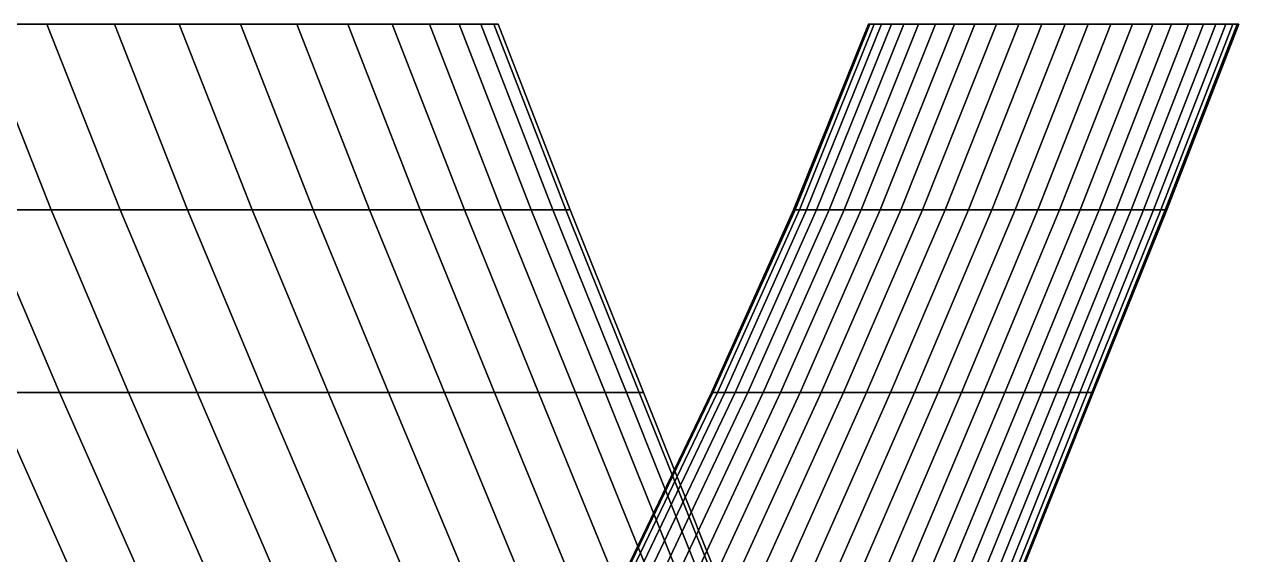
# Model space of a CAD drawing. Extents: x -13.1 to 9.8, y -16 to 20.1.
# Drawn here: x -5.12 to 8, y -5.73 to 0 of the extents above; entities that cross this region are included whole.
import ezdxf

# ---------------------------------------------------------------- set-up
doc = ezdxf.new("R2010")
doc.units = 0
doc.header["$MEASUREMENT"] = 0

msp = doc.modelspace()

# ---------------------------------------------------------------- linework, layer by layer
for points in [[(-6.37674, 0, 5.98816), (-5.58237, -2.00533, 5.97242), (-4.83087, -2.00533, 5.97242), (-5.62326, 0, 5.98816)], [(-5.62326, 0, -5.98816), (-4.83087, -2.00533, -5.97242), (-5.58237, -2.00533, -5.97242), (-6.37674, 0, -5.98816)], [(-5.62326, 0, 5.98816), (-4.83087, -2.00533, 5.97242), (-4.08529, -2.00533, 5.87823), (-4.87571, 0, 5.89372)], [(-4.87571, 0, -5.89372), (-4.08529, -2.00533, -5.87823), (-4.83087, -2.00533, -5.97242), (-5.62326, 0, -5.98816)], [(-4.87571, 0, 5.89372), (-4.08529, -2.00533, 5.87823), (-3.35739, -2.00533, 5.69134), (-4.1459, 0, 5.70634)], [(-4.1459, 0, -5.70634), (-3.35739, -2.00533, -5.69134), (-4.08529, -2.00533, -5.87823), (-4.87571, 0, -5.89372)], [(-4.1459, 0, 5.70634), (-3.35739, -2.00533, 5.69134), (-2.65866, -2.00533, 5.41469), (-3.44532, 0, 5.42896)], [(-3.44532, 0, -5.42896), (-2.65866, -2.00533, -5.41469), (-3.35739, -2.00533, -5.69134), (-4.1459, 0, -5.70634)], [(-3.44532, 0, 5.42896), (-2.65866, -2.00533, 5.41469), (-2.00011, -2.00533, 5.05265), (-2.78504, 0, 5.06597)], [(-2.78504, 0, -5.06597), (-2.00011, -2.00533, -5.05265), (-2.65866, -2.00533, -5.41469), (-3.44532, 0, -5.42896)], [(-2.78504, 0, 5.06597), (-2.00011, -2.00533, 5.05265), (-1.39213, -2.00533, 4.61093), (-2.17546, 0, 4.62308)], [(-2.17546, 0, -4.62308), (-1.39213, -2.00533, -4.61093), (-2.00011, -2.00533, -5.05265), (-2.78504, 0, -5.06597)], [(-2.17546, 0, 4.62308), (-1.39213, -2.00533, 4.61093), (-0.844303, -2.00533, 4.09649), (-1.62619, 0, 4.10728)], [(-1.62619, 0, -4.10728), (-0.844303, -2.00533, -4.09649), (-1.39213, -2.00533, -4.61093), (-2.17546, 0, -4.62308)], [(-1.62619, 0, 4.10728), (-0.844303, -2.00533, 4.09649), (-0.365275, -2.00533, 3.51744), (-1.1459, 0, 3.52671)], [(-1.1459, 0, -3.52671), (-0.365275, -2.00533, -3.51744), (-0.844303, -2.00533, -4.09649), (-1.62619, 0, -4.10728)], [(-1.1459, 0, 3.52671), (-0.365275, -2.00533, 3.51744), (0.037402, -2.00533, 2.88292), (-0.74216, 0, 2.89052)], [(-0.74216, 0, -2.89052), (0.037402, -2.00533, -2.88292), (-0.365275, -2.00533, -3.51744), (-1.1459, 0, -3.52671)], [(-0.74216, 0, 2.89052), (0.037402, -2.00533, 2.88292), (0.357377, -2.00533, 2.20294), (-0.421341, 0, 2.20875)], [(-0.421341, 0, -2.20875), (0.357377, -2.00533, -2.20294), (0.037402, -2.00533, -2.88292), (-0.74216, 0, -2.89052)], [(-0.421341, 0, 2.20875), (0.357377, -2.00533, 2.20294), (0.589605, -2.00533, 1.48822), (-0.188501, 0, 1.49214)], [(-0.188501, 0, -1.49214), (0.589605, -2.00533, -1.48822), (0.357377, -2.00533, -2.20294), (-0.421341, 0, -2.20875)], [(-0.188501, 0, 1.49214), (0.589605, -2.00533, 1.48822), (0.730423, -2.00533, 0.750023), (-0.047312, 0, 0.751999)], [(-0.047312, 0, -0.751999), (0.730423, -2.00533, -0.750023), (0.589605, -2.00533, -1.48822), (-0.188501, 0, -1.49214)], [(-0.047312, 0, 0.751999), (0.730423, -2.00533, 0.750023), (0.777611, -2.00533), (0, 0)], [(0, 0), (0.777611, -2.00533), (0.730423, -2.00533, -0.750023), (-0.047312, 0, -0.751999)], [(3.19085, -2.00533), (4, 0), (4.01577, 0, 0.250666), (3.20674, -2.00533, 0.252643)], [(3.20674, -2.00533, -0.252643), (4.01577, 0, -0.250666), (4, 0), (3.19085, -2.00533)], [(3.20674, -2.00533, 0.252643), (4.01577, 0, 0.250666), (4.06283, 0, 0.49738), (3.25418, -2.00533, 0.501302)], [(3.25418, -2.00533, -0.501302), (4.06283, 0, -0.49738), (4.01577, 0, -0.250666), (3.20674, -2.00533, -0.252643)], [(3.25418, -2.00533, 0.501302), (4.06283, 0, 0.49738), (4.14045, 0, 0.736249), (3.3324, -2.00533, 0.742055)], [(3.3324, -2.00533, -0.742055), (4.14045, 0, -0.736249), (4.06283, 0, -0.49738), (3.25418, -2.00533, -0.501302)], [(3.3324, -2.00533, 0.742055), (4.14045, 0, 0.736249), (4.24739, 0, 0.963507), (3.44019, -2.00533, 0.971105)], [(3.44019, -2.00533, -0.971105), (4.24739, 0, -0.963507), (4.14045, 0, -0.736249), (3.3324, -2.00533, -0.742055)], [(3.44019, -2.00533, 0.971105), (4.24739, 0, 0.963507), (4.38197, 0, 1.17557), (3.57583, -2.00533, 1.18484)], [(3.57583, -2.00533, -1.18484), (4.38197, 0, -1.17557), (4.24739, 0, -0.963507), (3.44019, -2.00533, -0.971105)], [(3.57583, -2.00533, 1.18484), (4.38197, 0, 1.17557), (4.54206, 0, 1.36909), (3.73719, -2.00533, 1.37989)], [(3.73719, -2.00533, -1.37989), (4.54206, 0, -1.36909), (4.38197, 0, -1.17557), (3.57583, -2.00533, -1.18484)], [(3.73719, -2.00533, 1.37989), (4.54206, 0, 1.36909), (4.72515, 0, 1.54103), (3.92172, -2.00533, 1.55318)], [(3.92172, -2.00533, -1.55318), (4.72515, 0, -1.54103), (4.54206, 0, -1.36909), (3.73719, -2.00533, -1.37989)], [(3.92172, -2.00533, 1.55318), (4.72515, 0, 1.54103), (4.92835, 0, 1.68866), (4.12651, -2.00533, 1.70197)], [(4.12651, -2.00533, -1.70197), (4.92835, 0, -1.68866), (4.72515, 0, -1.54103), (3.92172, -2.00533, -1.55318)], [(4.12651, -2.00533, 1.70197), (4.92835, 0, 1.68866), (5.14844, 0, 1.80965), (4.34835, -2.00533, 1.82392)], [(4.34835, -2.00533, -1.82392), (5.14844, 0, -1.80965), (4.92835, 0, -1.68866), (4.12651, -2.00533, -1.70197)], [(4.34835, -2.00533, 1.82392), (5.14844, 0, 1.80965), (5.38197, 0, 1.90211), (4.58371, -2.00533, 1.91711)], [(4.58371, -2.00533, -1.91711), (5.38197, 0, -1.90211), (5.14844, 0, -1.80965), (4.34835, -2.00533, -1.82392)], [(4.58371, -2.00533, 1.91711), (5.38197, 0, 1.90211), (5.62524, 0, 1.96457), (4.8289, -2.00533, 1.98007)], [(4.8289, -2.00533, -1.98007), (5.62524, 0, -1.96457), (5.38197, 0, -1.90211), (4.58371, -2.00533, -1.91711)], [(4.8289, -2.00533, 1.98007), (5.62524, 0, 1.96457), (5.87442, 0, 1.99605), (5.08005, -2.00533, 2.01179)], [(5.08005, -2.00533, -2.01179), (5.87442, 0, -1.99605), (5.62524, 0, -1.96457), (4.8289, -2.00533, -1.98007)], [(5.08005, -2.00533, 2.01179), (5.87442, 0, 1.99605), (6.12558, 0, 1.99605), (5.33319, -2.00533, 2.01179)], [(5.33319, -2.00533, -2.01179), (6.12558, 0, -1.99605), (5.87442, 0, -1.99605), (5.08005, -2.00533, -2.01179)], [(5.33319, -2.00533, 2.01179), (6.12558, 0, 1.99605), (6.37476, 0, 1.96457), (5.58434, -2.00533, 1.98007)], [(5.58434, -2.00533, -1.98007), (6.37476, 0, -1.96457), (6.12558, 0, -1.99605), (5.33319, -2.00533, -2.01179)], [(5.58434, -2.00533, 1.98007), (6.37476, 0, 1.96457), (6.61803, 0, 1.90211), (5.82953, -2.00533, 1.91711)], [(5.82953, -2.00533, -1.91711), (6.61803, 0, -1.90211), (6.37476, 0, -1.96457), (5.58434, -2.00533, -1.98007)], [(5.82953, -2.00533, 1.91711), (6.61803, 0, 1.90211), (6.85156, 0, 1.80965), (6.06489, -2.00533, 1.82392)], [(6.06489, -2.00533, -1.82392), (6.85156, 0, -1.80965), (6.61803, 0, -1.90211), (5.82953, -2.00533, -1.91711)], [(6.06489, -2.00533, 1.82392), (6.85156, 0, 1.80965), (7.07165, 0, 1.68866), (6.28672, -2.00533, 1.70197)], [(6.28672, -2.00533, -1.70197), (7.07165, 0, -1.68866), (6.85156, 0, -1.80965), (6.06489, -2.00533, -1.82392)], [(6.28672, -2.00533, 1.70197), (7.07165, 0, 1.68866), (7.27485, 0, 1.54103), (6.49152, -2.00533, 1.55318)], [(6.49152, -2.00533, -1.55318), (7.27485, 0, -1.54103), (7.07165, 0, -1.68866), (6.28672, -2.00533, -1.70197)], [(6.49152, -2.00533, 1.55318), (7.27485, 0, 1.54103), (7.45794, 0, 1.36909), (6.67605, -2.00533, 1.37989)], [(6.67605, -2.00533, -1.37989), (7.45794, 0, -1.36909), (7.27485, 0, -1.54103), (6.49152, -2.00533, -1.55318)], [(6.67605, -2.00533, 1.37989), (7.45794, 0, 1.36909), (7.61803, 0, 1.17557), (6.83741, -2.00533, 1.18484)], [(6.83741, -2.00533, -1.18484), (7.61803, 0, -1.17557), (7.45794, 0, -1.36909), (6.67605, -2.00533, -1.37989)], [(6.83741, -2.00533, 1.18484), (7.61803, 0, 1.17557), (7.75261, 0, 0.963507), (6.97305, -2.00533, 0.971105)], [(6.97305, -2.00533, -0.971105), (7.75261, 0, -0.963507), (7.61803, 0, -1.17557), (6.83741, -2.00533, -1.18484)], [(6.97305, -2.00533, 0.971105), (7.75261, 0, 0.963507), (7.85955, 0, 0.736249), (7.08083, -2.00533, 0.742055)], [(7.08083, -2.00533, -0.742055), (7.85955, 0, -0.736249), (7.75261, 0, -0.963507), (6.97305, -2.00533, -0.971105)], [(7.08083, -2.00533, 0.742055), (7.85955, 0, 0.736249), (7.93717, 0, 0.49738), (7.15906, -2.00533, 0.501302)], [(7.15906, -2.00533, -0.501302), (7.93717, 0, -0.49738), (7.85955, 0, -0.736249), (7.08083, -2.00533, -0.742055)], [(7.15906, -2.00533, 0.501302), (7.93717, 0, 0.49738), (7.98423, 0, 0.250666), (7.20649, -2.00533, 0.252643)], [(7.20649, -2.00533, -0.252643), (7.98423, 0, -0.250666), (7.93717, 0, -0.49738), (7.15906, -2.00533, -0.501302)], [(7.20649, -2.00533, 0.252643), (7.98423, 0, 0.250666), (8, 0), (7.22239, -2.00533)], [(7.22239, -2.00533), (8, 0), (7.98423, 0, -0.250666), (7.20649, -2.00533, -0.252643)], [(-6.32795, -2.00533, 5.87823), (-5.47875, -3.97904, 5.832), (-4.73904, -3.97904, 5.92545), (-5.58237, -2.00533, 5.97242)], [(-5.58237, -2.00533, -5.97242), (-4.73904, -3.97904, -5.92545), (-5.47875, -3.97904, -5.832), (-6.32795, -2.00533, -5.87823)], [(-5.58237, -2.00533, 5.97242), (-4.73904, -3.97904, 5.92545), (-3.99344, -3.97904, 5.92545), (-4.83087, -2.00533, 5.97242)], [(-4.83087, -2.00533, -5.97242), (-3.99344, -3.97904, -5.92545), (-4.73904, -3.97904, -5.92545), (-5.58237, -2.00533, -5.97242)], [(-4.83087, -2.00533, 5.97242), (-3.99344, -3.97904, 5.92545), (-3.25372, -3.97904, 5.832), (-4.08529, -2.00533, 5.87823)], [(-4.08529, -2.00533, -5.87823), (-3.25372, -3.97904, -5.832), (-3.99344, -3.97904, -5.92545), (-4.83087, -2.00533, -5.97242)], [(-4.08529, -2.00533, 5.87823), (-3.25372, -3.97904, 5.832), (-2.53155, -3.97904, 5.64658), (-3.35739, -2.00533, 5.69134)], [(-3.35739, -2.00533, -5.69134), (-2.53155, -3.97904, -5.64658), (-3.25372, -3.97904, -5.832), (-4.08529, -2.00533, -5.87823)], [(-3.35739, -2.00533, 5.69134), (-2.53155, -3.97904, 5.64658), (-1.83832, -3.97904, 5.37211), (-2.65866, -2.00533, 5.41469)], [(-2.65866, -2.00533, -5.41469), (-1.83832, -3.97904, -5.37211), (-2.53155, -3.97904, -5.64658), (-3.35739, -2.00533, -5.69134)], [(-2.65866, -2.00533, 5.41469), (-1.83832, -3.97904, 5.37211), (-1.18495, -3.97904, 5.01292), (-2.00011, -2.00533, 5.05265)], [(-2.00011, -2.00533, -5.05265), (-1.18495, -3.97904, -5.01292), (-1.83832, -3.97904, -5.37211), (-2.65866, -2.00533, -5.41469)], [(-2.00011, -2.00533, 5.05265), (-1.18495, -3.97904, 5.01292), (-0.581746, -3.97904, 4.57467), (-1.39213, -2.00533, 4.61093)], [(-1.39213, -2.00533, -4.61093), (-0.581746, -3.97904, -4.57467), (-1.18495, -3.97904, -5.01292), (-2.00011, -2.00533, -5.05265)], [(-1.39213, -2.00533, 4.61093), (-0.581746, -3.97904, 4.57467), (-0.03823, -3.97904, 4.06427), (-0.844303, -2.00533, 4.09649)], [(-0.844303, -2.00533, -4.09649), (-0.03823, -3.97904, -4.06427), (-0.581746, -3.97904, -4.57467), (-1.39213, -2.00533, -4.61093)], [(-0.844303, -2.00533, 4.09649), (-0.03823, -3.97904, 4.06427), (0.437031, -3.97904, 3.48978), (-0.365275, -2.00533, 3.51744)], [(-0.365275, -2.00533, -3.51744), (0.437031, -3.97904, -3.48978), (-0.03823, -3.97904, -4.06427), (-0.844303, -2.00533, -4.09649)], [(-0.365275, -2.00533, 3.51744), (0.437031, -3.97904, 3.48978), (0.836541, -3.97904, 2.86025), (0.037402, -2.00533, 2.88292)], [(0.037402, -2.00533, -2.88292), (0.836541, -3.97904, -2.86025), (0.437031, -3.97904, -3.48978), (-0.365275, -2.00533, -3.51744)], [(0.037402, -2.00533, 2.88292), (0.836541, -3.97904, 2.86025), (1.154, -3.97904, 2.18562), (0.357377, -2.00533, 2.20294)], [(0.357377, -2.00533, -2.20294), (1.154, -3.97904, -2.18562), (0.836541, -3.97904, -2.86025), (0.037402, -2.00533, -2.88292)], [(0.357377, -2.00533, 2.20294), (1.154, -3.97904, 2.18562), (1.3844, -3.97904, 1.47651), (0.589605, -2.00533, 1.48822)], [(0.589605, -2.00533, -1.48822), (1.3844, -3.97904, -1.47651), (1.154, -3.97904, -2.18562), (0.357377, -2.00533, -2.20294)], [(0.589605, -2.00533, 1.48822), (1.3844, -3.97904, 1.47651), (1.52411, -3.97904, 0.744124), (0.730423, -2.00533, 0.750023)], [(0.730423, -2.00533, -0.750023), (1.52411, -3.97904, -0.744124), (1.3844, -3.97904, -1.47651), (0.589605, -2.00533, -1.48822)], [(0.730423, -2.00533, 0.750023), (1.52411, -3.97904, 0.744124), (1.57093, -3.97904), (0.777611, -2.00533)], [(0.777611, -2.00533), (1.57093, -3.97904), (1.52411, -3.97904, -0.744124), (0.730423, -2.00533, -0.750023)], [(2.3034, -3.97904), (3.19085, -2.00533), (3.20674, -2.00533, 0.252643), (2.31967, -3.97904, 0.258542)], [(2.31967, -3.97904, -0.258542), (3.20674, -2.00533, -0.252643), (3.19085, -2.00533), (2.3034, -3.97904)], [(2.31967, -3.97904, 0.258542), (3.20674, -2.00533, 0.252643), (3.25418, -2.00533, 0.501302), (2.36821, -3.97904, 0.513006)], [(2.36821, -3.97904, -0.513006), (3.25418, -2.00533, -0.501302), (3.20674, -2.00533, -0.252643), (2.31967, -3.97904, -0.258542)], [(2.36821, -3.97904, 0.513006), (3.25418, -2.00533, 0.501302), (3.3324, -2.00533, 0.742055), (2.44826, -3.97904, 0.75938)], [(2.44826, -3.97904, -0.75938), (3.3324, -2.00533, -0.742055), (3.25418, -2.00533, -0.501302), (2.36821, -3.97904, -0.513006)], [(2.44826, -3.97904, 0.75938), (3.3324, -2.00533, 0.742055), (3.44019, -2.00533, 0.971105), (2.55856, -3.97904, 0.993778)], [(2.55856, -3.97904, -0.993778), (3.44019, -2.00533, -0.971105), (3.3324, -2.00533, -0.742055), (2.44826, -3.97904, -0.75938)], [(2.55856, -3.97904, 0.993778), (3.44019, -2.00533, 0.971105), (3.57583, -2.00533, 1.18484), (2.69737, -3.97904, 1.2125)], [(2.69737, -3.97904, -1.2125), (3.57583, -2.00533, -1.18484), (3.44019, -2.00533, -0.971105), (2.55856, -3.97904, -0.993778)], [(2.69737, -3.97904, 1.2125), (3.57583, -2.00533, 1.18484), (3.73719, -2.00533, 1.37989), (2.8625, -3.97904, 1.41211)], [(2.8625, -3.97904, -1.41211), (3.73719, -2.00533, -1.37989), (3.57583, -2.00533, -1.18484), (2.69737, -3.97904, -1.2125)], [(2.8625, -3.97904, 1.41211), (3.73719, -2.00533, 1.37989), (3.92172, -2.00533, 1.55318), (3.05134, -3.97904, 1.58944)], [(3.05134, -3.97904, -1.58944), (3.92172, -2.00533, -1.55318), (3.73719, -2.00533, -1.37989), (2.8625, -3.97904, -1.41211)], [(3.05134, -3.97904, 1.58944), (3.92172, -2.00533, 1.55318), (4.12651, -2.00533, 1.70197), (3.26092, -3.97904, 1.74171)], [(3.26092, -3.97904, -1.74171), (4.12651, -2.00533, -1.70197), (3.92172, -2.00533, -1.55318), (3.05134, -3.97904, -1.58944)], [(3.26092, -3.97904, 1.74171), (4.12651, -2.00533, 1.70197), (4.34835, -2.00533, 1.82392), (3.48793, -3.97904, 1.86651)], [(3.48793, -3.97904, -1.86651), (4.34835, -2.00533, -1.82392), (4.12651, -2.00533, -1.70197), (3.26092, -3.97904, -1.74171)], [(3.48793, -3.97904, 1.86651), (4.34835, -2.00533, 1.82392), (4.58371, -2.00533, 1.91711), (3.72879, -3.97904, 1.96187)], [(3.72879, -3.97904, -1.96187), (4.58371, -2.00533, -1.91711), (4.34835, -2.00533, -1.82392), (3.48793, -3.97904, -1.86651)], [(3.72879, -3.97904, 1.96187), (4.58371, -2.00533, 1.91711), (4.8289, -2.00533, 1.98007), (3.9797, -3.97904, 2.0263)], [(3.9797, -3.97904, -2.0263), (4.8289, -2.00533, -1.98007), (4.58371, -2.00533, -1.91711), (3.72879, -3.97904, -1.96187)], [(3.9797, -3.97904, 2.0263), (4.8289, -2.00533, 1.98007), (5.08005, -2.00533, 2.01179), (4.23671, -3.97904, 2.05876)], [(4.23671, -3.97904, -2.05876), (5.08005, -2.00533, -2.01179), (4.8289, -2.00533, -1.98007), (3.9797, -3.97904, -2.0263)], [(4.23671, -3.97904, 2.05876), (5.08005, -2.00533, 2.01179), (5.33319, -2.00533, 2.01179), (4.49576, -3.97904, 2.05876)], [(4.49576, -3.97904, -2.05876), (5.33319, -2.00533, -2.01179), (5.08005, -2.00533, -2.01179), (4.23671, -3.97904, -2.05876)], [(4.49576, -3.97904, 2.05876), (5.33319, -2.00533, 2.01179), (5.58434, -2.00533, 1.98007), (4.75277, -3.97904, 2.0263)], [(4.75277, -3.97904, -2.0263), (5.58434, -2.00533, -1.98007), (5.33319, -2.00533, -2.01179), (4.49576, -3.97904, -2.05876)], [(4.75277, -3.97904, 2.0263), (5.58434, -2.00533, 1.98007), (5.82953, -2.00533, 1.91711), (5.00369, -3.97904, 1.96187)], [(5.00369, -3.97904, -1.96187), (5.82953, -2.00533, -1.91711), (5.58434, -2.00533, -1.98007), (4.75277, -3.97904, -2.0263)], [(5.00369, -3.97904, 1.96187), (5.82953, -2.00533, 1.91711), (6.06489, -2.00533, 1.82392), (5.24455, -3.97904, 1.86651)], [(5.24455, -3.97904, -1.86651), (6.06489, -2.00533, -1.82392), (5.82953, -2.00533, -1.91711), (5.00369, -3.97904, -1.96187)], [(5.24455, -3.97904, 1.86651), (6.06489, -2.00533, 1.82392), (6.28672, -2.00533, 1.70197), (5.47156, -3.97904, 1.74171)], [(5.47156, -3.97904, -1.74171), (6.28672, -2.00533, -1.70197), (6.06489, -2.00533, -1.82392), (5.24455, -3.97904, -1.86651)], [(5.47156, -3.97904, 1.74171), (6.28672, -2.00533, 1.70197), (6.49152, -2.00533, 1.55318), (5.68114, -3.97904, 1.58944)], [(5.68114, -3.97904, -1.58944), (6.49152, -2.00533, -1.55318), (6.28672, -2.00533, -1.70197), (5.47156, -3.97904, -1.74171)], [(5.68114, -3.97904, 1.58944), (6.49152, -2.00533, 1.55318), (6.67605, -2.00533, 1.37989), (5.86998, -3.97904, 1.41211)], [(5.86998, -3.97904, -1.41211), (6.67605, -2.00533, -1.37989), (6.49152, -2.00533, -1.55318), (5.68114, -3.97904, -1.58944)], [(5.86998, -3.97904, 1.41211), (6.67605, -2.00533, 1.37989), (6.83741, -2.00533, 1.18484), (6.03511, -3.97904, 1.2125)], [(6.03511, -3.97904, -1.2125), (6.83741, -2.00533, -1.18484), (6.67605, -2.00533, -1.37989), (5.86998, -3.97904, -1.41211)], [(6.03511, -3.97904, 1.2125), (6.83741, -2.00533, 1.18484), (6.97305, -2.00533, 0.971105), (6.17391, -3.97904, 0.993778)], [(6.17391, -3.97904, -0.993778), (6.97305, -2.00533, -0.971105), (6.83741, -2.00533, -1.18484), (6.03511, -3.97904, -1.2125)], [(6.17391, -3.97904, 0.993778), (6.97305, -2.00533, 0.971105), (7.08083, -2.00533, 0.742055), (6.28421, -3.97904, 0.75938)], [(6.28421, -3.97904, -0.75938), (7.08083, -2.00533, -0.742055), (6.97305, -2.00533, -0.971105), (6.17391, -3.97904, -0.993778)], [(6.28421, -3.97904, 0.75938), (7.08083, -2.00533, 0.742055), (7.15906, -2.00533, 0.501302), (6.36426, -3.97904, 0.513006)], [(6.36426, -3.97904, -0.513006), (7.15906, -2.00533, -0.501302), (7.08083, -2.00533, -0.742055), (6.28421, -3.97904, -0.75938)], [(6.36426, -3.97904, 0.513006), (7.15906, -2.00533, 0.501302), (7.20649, -2.00533, 0.252643), (6.41281, -3.97904, 0.258542)], [(6.41281, -3.97904, -0.258542), (7.20649, -2.00533, -0.252643), (7.15906, -2.00533, -0.501302), (6.36426, -3.97904, -0.513006)], [(6.41281, -3.97904, 0.258542), (7.20649, -2.00533, 0.252643), (7.22239, -2.00533), (6.42907, -3.97904)], [(6.42907, -3.97904), (7.22239, -2.00533), (7.20649, -2.00533, -0.252643), (6.41281, -3.97904, -0.258542)], [(-6.20092, -3.97904, 5.64658), (-5.33572, -5.88999, 5.57277), (-4.62299, -5.88999, 5.75576), (-5.47875, -3.97904, 5.832)], [(-5.47875, -3.97904, -5.832), (-4.62299, -5.88999, -5.75576), (-5.33572, -5.88999, -5.57277), (-6.20092, -3.97904, -5.64658)], [(-5.47875, -3.97904, 5.832), (-4.62299, -5.88999, 5.75576), (-3.89294, -5.88999, 5.84799), (-4.73904, -3.97904, 5.92545)], [(-4.73904, -3.97904, -5.92545), (-3.89294, -5.88999, -5.84799), (-4.62299, -5.88999, -5.75576), (-5.47875, -3.97904, -5.832)], [(-4.73904, -3.97904, 5.92545), (-3.89294, -5.88999, 5.84799), (-3.15709, -5.88999, 5.84799), (-3.99344, -3.97904, 5.92545)], [(-3.99344, -3.97904, -5.92545), (-3.15709, -5.88999, -5.84799), (-3.89294, -5.88999, -5.84799), (-4.73904, -3.97904, -5.92545)], [(-3.99344, -3.97904, 5.92545), (-3.15709, -5.88999, 5.84799), (-2.42705, -5.88999, 5.75576), (-3.25372, -3.97904, 5.832)], [(-3.25372, -3.97904, -5.832), (-2.42705, -5.88999, -5.75576), (-3.15709, -5.88999, -5.84799), (-3.99344, -3.97904, -5.92545)], [(-3.25372, -3.97904, 5.832), (-2.42705, -5.88999, 5.75576), (-1.71432, -5.88999, 5.57277), (-2.53155, -3.97904, 5.64658)], [(-2.53155, -3.97904, -5.64658), (-1.71432, -5.88999, -5.57277), (-2.42705, -5.88999, -5.75576), (-3.25372, -3.97904, -5.832)], [(-2.53155, -3.97904, 5.64658), (-1.71432, -5.88999, 5.57277), (-1.03014, -5.88999, 5.30188), (-1.83832, -3.97904, 5.37211)], [(-1.83832, -3.97904, -5.37211), (-1.03014, -5.88999, -5.30188), (-1.71432, -5.88999, -5.57277), (-2.53155, -3.97904, -5.64658)], [(-1.83832, -3.97904, 5.37211), (-1.03014, -5.88999, 5.30188), (-0.385312, -5.88999, 4.94738), (-1.18495, -3.97904, 5.01292)], [(-1.18495, -3.97904, -5.01292), (-0.385312, -5.88999, -4.94738), (-1.03014, -5.88999, -5.30188), (-1.83832, -3.97904, -5.37211)], [(-1.18495, -3.97904, 5.01292), (-0.385312, -5.88999, 4.94738), (0.210002, -5.88999, 4.51486), (-0.581746, -3.97904, 4.57467)], [(-0.581746, -3.97904, -4.57467), (0.210002, -5.88999, -4.51486), (-0.385312, -5.88999, -4.94738), (-1.18495, -3.97904, -5.01292)], [(-0.581746, -3.97904, 4.57467), (0.210002, -5.88999, 4.51486), (0.746413, -5.88999, 4.01114), (-0.03823, -3.97904, 4.06427)], [(-0.03823, -3.97904, -4.06427), (0.746413, -5.88999, -4.01114), (0.210002, -5.88999, -4.51486), (-0.581746, -3.97904, -4.57467)], [(-0.03823, -3.97904, 4.06427), (0.746413, -5.88999, 4.01114), (1.21546, -5.88999, 3.44416), (0.437031, -3.97904, 3.48978)], [(0.437031, -3.97904, -3.48978), (1.21546, -5.88999, -3.44416), (0.746413, -5.88999, -4.01114), (-0.03823, -3.97904, -4.06427)], [(0.437031, -3.97904, 3.48978), (1.21546, -5.88999, 3.44416), (1.60975, -5.88999, 2.82286), (0.836541, -3.97904, 2.86025)], [(0.836541, -3.97904, -2.86025), (1.60975, -5.88999, -2.82286), (1.21546, -5.88999, -3.44416), (0.437031, -3.97904, -3.48978)], [(0.836541, -3.97904, 2.86025), (1.60975, -5.88999, 2.82286), (1.92306, -5.88999, 2.15705), (1.154, -3.97904, 2.18562)], [(1.154, -3.97904, -2.18562), (1.92306, -5.88999, -2.15705), (1.60975, -5.88999, -2.82286), (0.836541, -3.97904, -2.86025)], [(1.154, -3.97904, 2.18562), (1.92306, -5.88999, 2.15705), (2.15045, -5.88999, 1.45721), (1.3844, -3.97904, 1.47651)], [(1.3844, -3.97904, -1.47651), (2.15045, -5.88999, -1.45721), (1.92306, -5.88999, -2.15705), (1.154, -3.97904, -2.18562)], [(1.3844, -3.97904, 1.47651), (2.15045, -5.88999, 1.45721), (2.28833, -5.88999, 0.734397), (1.52411, -3.97904, 0.744124)], [(1.52411, -3.97904, -0.744124), (2.28833, -5.88999, -0.734397), (2.15045, -5.88999, -1.45721), (1.3844, -3.97904, -1.47651)], [(1.38457, -5.88999), (2.3034, -3.97904), (2.31967, -3.97904, 0.258542), (1.40145, -5.88999, 0.268269)], [(1.40145, -5.88999, -0.268269), (2.31967, -3.97904, -0.258542), (2.3034, -3.97904), (1.38457, -5.88999)], [(1.40145, -5.88999, 0.268269), (2.31967, -3.97904, 0.258542), (2.36821, -3.97904, 0.513006), (1.45182, -5.88999, 0.532308)], [(1.45182, -5.88999, -0.532308), (2.36821, -3.97904, -0.513006), (2.31967, -3.97904, -0.258542), (1.40145, -5.88999, -0.268269)], [(1.45182, -5.88999, 0.532308), (2.36821, -3.97904, 0.513006), (2.44826, -3.97904, 0.75938), (1.53488, -5.88999, 0.787951)], [(1.53488, -5.88999, -0.787951), (2.44826, -3.97904, -0.75938), (2.36821, -3.97904, -0.513006), (1.45182, -5.88999, -0.532308)], [(1.52411, -3.97904, 0.744124), (2.28833, -5.88999, 0.734397), (2.33454, -5.88999), (1.57093, -3.97904)], [(1.57093, -3.97904), (2.33454, -5.88999), (2.28833, -5.88999, -0.734397), (1.52411, -3.97904, -0.744124)], [(1.53488, -5.88999, 0.787951), (2.44826, -3.97904, 0.75938), (2.55856, -3.97904, 0.993778), (1.64933, -5.88999, 1.03117)], [(1.64933, -5.88999, -1.03117), (2.55856, -3.97904, -0.993778), (2.44826, -3.97904, -0.75938), (1.53488, -5.88999, -0.787951)], [(1.64933, -5.88999, 1.03117), (2.55856, -3.97904, 0.993778), (2.69737, -3.97904, 1.2125), (1.79336, -5.88999, 1.25812)], [(1.79336, -5.88999, -1.25812), (2.69737, -3.97904, -1.2125), (2.55856, -3.97904, -0.993778), (1.64933, -5.88999, -1.03117)], [(1.79336, -5.88999, 1.25812), (2.69737, -3.97904, 1.2125), (2.8625, -3.97904, 1.41211), (1.9647, -5.88999, 1.46524)], [(1.9647, -5.88999, -1.46524), (2.8625, -3.97904, -1.41211), (2.69737, -3.97904, -1.2125), (1.79336, -5.88999, -1.25812)], [(1.9647, -5.88999, 1.46524), (2.8625, -3.97904, 1.41211), (3.05134, -3.97904, 1.58944), (2.16065, -5.88999, 1.64924)], [(2.16065, -5.88999, -1.64924), (3.05134, -3.97904, -1.58944), (2.8625, -3.97904, -1.41211), (1.9647, -5.88999, -1.46524)], [(2.16065, -5.88999, 1.64924), (3.05134, -3.97904, 1.58944), (3.26092, -3.97904, 1.74171), (2.37811, -5.88999, 1.80724)], [(2.37811, -5.88999, -1.80724), (3.26092, -3.97904, -1.74171), (3.05134, -3.97904, -1.58944), (2.16065, -5.88999, -1.64924)], [(2.37811, -5.88999, 1.80724), (3.26092, -3.97904, 1.74171), (3.48793, -3.97904, 1.86651), (2.61366, -5.88999, 1.93673)], [(2.61366, -5.88999, -1.93673), (3.48793, -3.97904, -1.86651), (3.26092, -3.97904, -1.74171), (2.37811, -5.88999, -1.80724)], [(2.61366, -5.88999, 1.93673), (3.48793, -3.97904, 1.86651), (3.72879, -3.97904, 1.96187), (2.86358, -5.88999, 2.03569)], [(2.86358, -5.88999, -2.03569), (3.72879, -3.97904, -1.96187), (3.48793, -3.97904, -1.86651), (2.61366, -5.88999, -1.93673)], [(2.86358, -5.88999, 2.03569), (3.72879, -3.97904, 1.96187), (3.9797, -3.97904, 2.0263), (3.12394, -5.88999, 2.10253)], [(3.12394, -5.88999, -2.10253), (3.9797, -3.97904, -2.0263), (3.72879, -3.97904, -1.96187), (2.86358, -5.88999, -2.03569)], [(3.12394, -5.88999, 2.10253), (3.9797, -3.97904, 2.0263), (4.23671, -3.97904, 2.05876), (3.39062, -5.88999, 2.13622)], [(3.39062, -5.88999, -2.13622), (4.23671, -3.97904, -2.05876), (3.9797, -3.97904, -2.0263), (3.12394, -5.88999, -2.10253)], [(3.39062, -5.88999, 2.13622), (4.23671, -3.97904, 2.05876), (4.49576, -3.97904, 2.05876), (3.65942, -5.88999, 2.13622)], [(3.65942, -5.88999, -2.13622), (4.49576, -3.97904, -2.05876), (4.23671, -3.97904, -2.05876), (3.39062, -5.88999, -2.13622)], [(3.65942, -5.88999, 2.13622), (4.49576, -3.97904, 2.05876), (4.75277, -3.97904, 2.0263), (3.9261, -5.88999, 2.10253)], [(3.9261, -5.88999, -2.10253), (4.75277, -3.97904, -2.0263), (4.49576, -3.97904, -2.05876), (3.65942, -5.88999, -2.13622)], [(3.9261, -5.88999, 2.10253), (4.75277, -3.97904, 2.0263), (5.00369, -3.97904, 1.96187), (4.18645, -5.88999, 2.03569)], [(4.18645, -5.88999, -2.03569), (5.00369, -3.97904, -1.96187), (4.75277, -3.97904, -2.0263), (3.9261, -5.88999, -2.10253)], [(4.18645, -5.88999, 2.03569), (5.00369, -3.97904, 1.96187), (5.24455, -3.97904, 1.86651), (4.43638, -5.88999, 1.93673)], [(4.43638, -5.88999, -1.93673), (5.24455, -3.97904, -1.86651), (5.00369, -3.97904, -1.96187), (4.18645, -5.88999, -2.03569)], [(4.43638, -5.88999, 1.93673), (5.24455, -3.97904, 1.86651), (5.47156, -3.97904, 1.74171), (4.67193, -5.88999, 1.80724)], [(4.67193, -5.88999, -1.80724), (5.47156, -3.97904, -1.74171), (5.24455, -3.97904, -1.86651), (4.43638, -5.88999, -1.93673)], [(4.67193, -5.88999, 1.80724), (5.47156, -3.97904, 1.74171), (5.68114, -3.97904, 1.58944), (4.88939, -5.88999, 1.64924)], [(4.88939, -5.88999, -1.64924), (5.68114, -3.97904, -1.58944), (5.47156, -3.97904, -1.74171), (4.67193, -5.88999, -1.80724)], [(4.88939, -5.88999, 1.64924), (5.68114, -3.97904, 1.58944), (5.86998, -3.97904, 1.41211), (5.08534, -5.88999, 1.46524)], [(5.08534, -5.88999, -1.46524), (5.86998, -3.97904, -1.41211), (5.68114, -3.97904, -1.58944), (4.88939, -5.88999, -1.64924)], [(5.08534, -5.88999, 1.46524), (5.86998, -3.97904, 1.41211), (6.03511, -3.97904, 1.2125), (5.25668, -5.88999, 1.25812)], [(5.25668, -5.88999, -1.25812), (6.03511, -3.97904, -1.2125), (5.86998, -3.97904, -1.41211), (5.08534, -5.88999, -1.46524)], [(5.25668, -5.88999, 1.25812), (6.03511, -3.97904, 1.2125), (6.17391, -3.97904, 0.993778), (5.40071, -5.88999, 1.03117)], [(5.40071, -5.88999, -1.03117), (6.17391, -3.97904, -0.993778), (6.03511, -3.97904, -1.2125), (5.25668, -5.88999, -1.25812)], [(5.40071, -5.88999, 1.03117), (6.17391, -3.97904, 0.993778), (6.28421, -3.97904, 0.75938), (5.51515, -5.88999, 0.787951)], [(5.51515, -5.88999, -0.787951), (6.28421, -3.97904, -0.75938), (6.17391, -3.97904, -0.993778), (5.40071, -5.88999, -1.03117)], [(5.51515, -5.88999, 0.787951), (6.28421, -3.97904, 0.75938), (6.36426, -3.97904, 0.513006), (5.59822, -5.88999, 0.532308)], [(5.59822, -5.88999, -0.532308), (6.36426, -3.97904, -0.513006), (6.28421, -3.97904, -0.75938), (5.51515, -5.88999, -0.787951)], [(5.59822, -5.88999, 0.532308), (6.36426, -3.97904, 0.513006), (6.41281, -3.97904, 0.258542), (5.64859, -5.88999, 0.268269)], [(5.64859, -5.88999, -0.268269), (6.41281, -3.97904, -0.258542), (6.36426, -3.97904, -0.513006), (5.59822, -5.88999, -0.532308)], [(5.64859, -5.88999, 0.268269), (6.41281, -3.97904, 0.258542), (6.42907, -3.97904), (5.66546, -5.88999)], [(5.66546, -5.88999), (6.42907, -3.97904), (6.41281, -3.97904, -0.258542), (5.64859, -5.88999, -0.268269)]]:
    msp.add_3dface(points)

doc.saveas('drawing.dxf')
